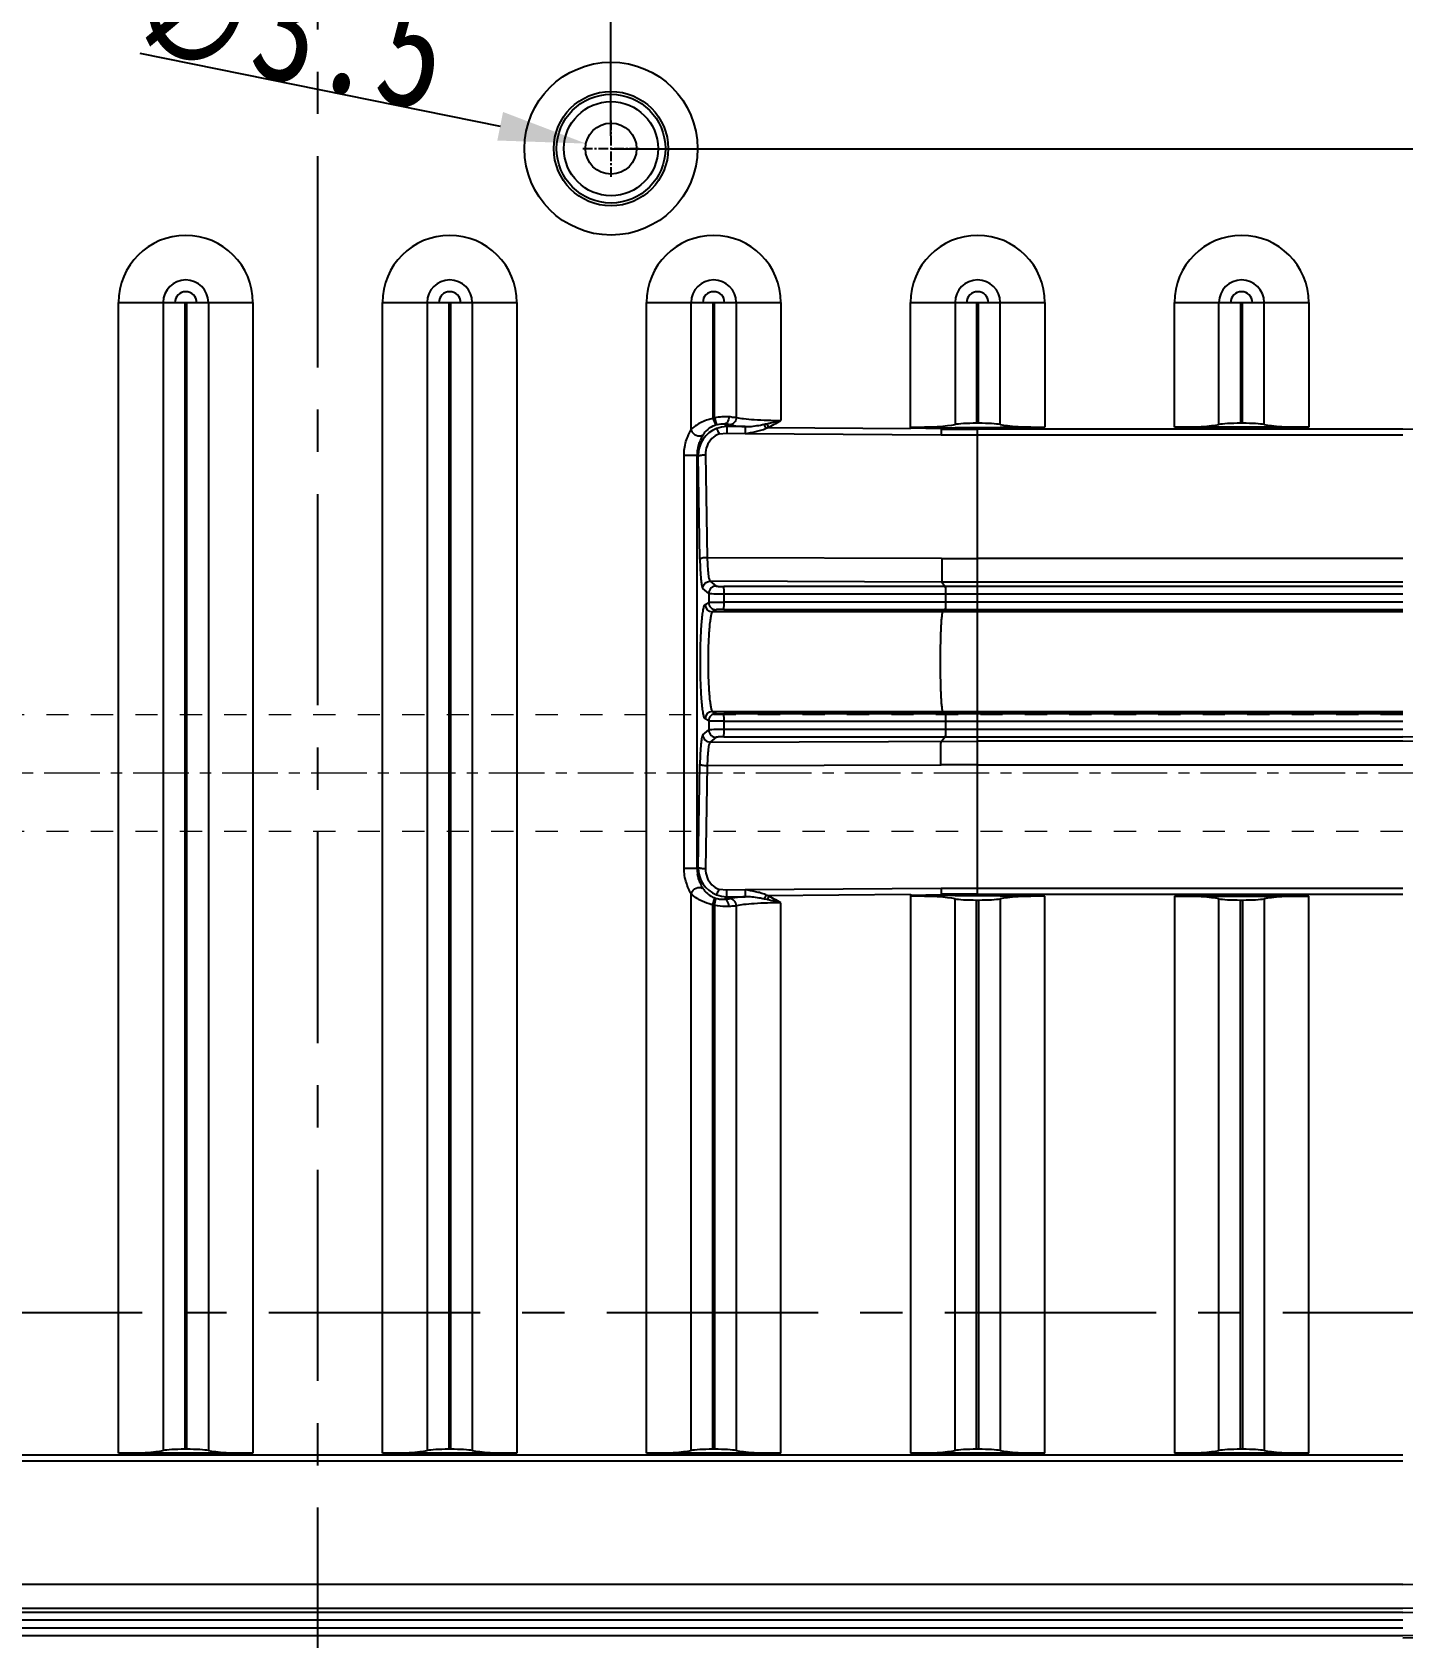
# Model space of a CAD drawing. Header units: millimetres. Extents: x 4797 to 6967, y -10922 to -3169.
# Drawn here: x 5686.3 to 5780.2, y -6475.9 to -6365.8 of the extents above; entities that cross this region are included whole.
import ezdxf

# ---------------------------------------------------------------- set-up
doc = ezdxf.new("R2010")
doc.units = ezdxf.units.MM
doc.header["$LTSCALE"] = 16.335
doc.header["$PDMODE"] = 3
doc.header["$PDSIZE"] = 0.3125
doc.linetypes.add('CENTER', pattern=[0.6, 0.375, -0.075, 0.075, -0.075])
doc.linetypes.add('HIDDEN', pattern=[0.2, 0.1, -0.1])
doc.layers.get('0').update_dxf_attribs({"linetype": 'CONTINUOUS'})
doc.layers.get('Defpoints').update_dxf_attribs({"linetype": 'CONTINUOUS'})
doc.layers.add('cool', color=153, linetype='HIDDEN', lineweight=9)
doc.layers.add('DEFAULT_2', color=8, linetype='HIDDEN')
doc.styles.get("Standard").update_dxf_attribs({"font": 'txt', "width": 0.8})
doc.dimstyles.new('ISO-25', dxfattribs={"dimtxt": 8, "dimasz": 6, "dimexe": 0, "dimexo": 0, "dimgap": 0, "dimtad": 1, "dimdsep": 46, "dimtxsty": 'Standard', "dimcen": 0, "dimclrd": 4, "dimclre": 4, "dimclrt": 6, "dimazin": 0, "dimtfac": 1, "dimtofl": 0, "dimtmove": 0, "dimatfit": 3, "dimfxl": 0, "dimarcsym": 0})

# ---------------------------------------------------------------- blocks, each defined once
blk = doc.blocks.new('*D74')
at = {"color": 4, "lineweight": -2}
blk.add_line((5693.68, -6367.23), (5718.38, -6372.24), dxfattribs=at)
at = {"color": 4}
blk.add_solid([(5718.57, -6371.26), (5718.18, -6373.22), (5724.26, -6373.43)], dxfattribs=at)
at = {"layer": 'Defpoints', "color": 0}
for p in [(5724.26, -6373.43), (5727.69, -6374.13)]:
    blk.add_point(p, dxfattribs=at)
at = {"color": 6, "insert": (5703.88, -6365.22), "char_height": 8, "attachment_point": 5, "rotation": 348.5403}
blk.add_mtext('∅3.5', dxfattribs=at)
blk = doc.blocks.new('147')
at = {"layer": 'cool', "ltscale": 0.932966}
for p, q in [((229.57, -3849.57), (-211.77, -3849.57)), ((229.57, -3857.57), (-211.77, -3857.57))]:
    blk.add_line(p, q, dxfattribs=at)
at = {"layer": 'cool', "color": 1, "linetype": 'CENTER', "ltscale": 0.621977}
blk.add_line((243.9, -3853.57), (-226.1, -3853.57), dxfattribs=at)
blk = doc.blocks.new('*D51')
at = {"color": 4, "lineweight": -2}
blk.add_line((5927.54, -6453.59), (5950.85, -6453.59), dxfattribs=at)
at = {"layer": 'Defpoints', "color": 0}
for p in [(5705.87, -6453.59), (5927.54, -6453.59), (5948.45, -6453.59)]:
    blk.add_point(p, dxfattribs=at)
at = {"color": 6, "insert": (5949.65, -6450.59), "char_height": 6, "attachment_point": 5}
blk.add_mtext('0', dxfattribs=at)
blk = doc.blocks.new('*D77')
at = {"color": 4, "lineweight": -2}
blk.add_line((5933.69, -6416.59), (5956.45, -6416.59), dxfattribs=at)
at = {"layer": 'Defpoints', "color": 0}
for p in [(5933.69, -6416.59), (5948.45, -6416.59), (5705.87, -6453.59)]:
    blk.add_point(p, dxfattribs=at)
at = {"color": 6, "insert": (5952.45, -6413.59), "char_height": 6, "attachment_point": 5}
blk.add_mtext('37', dxfattribs=at)
blk = doc.blocks.new('*D78')
at = {"color": 4, "lineweight": -2}
blk.add_line((5909.33, -6336.59), (5958.05, -6336.59), dxfattribs=at)
at = {"layer": 'Defpoints', "color": 0}
for p in [(5909.33, -6336.59), (5948.45, -6336.59), (5705.87, -6453.59)]:
    blk.add_point(p, dxfattribs=at)
at = {"color": 6, "insert": (5953.25, -6333.59), "char_height": 6, "attachment_point": 5}
blk.add_mtext('117', dxfattribs=at)
blk = doc.blocks.new('*D79')
at = {"color": 4, "lineweight": -2}
blk.add_line((5751.1, -6350.16), (5970.05, -6350.16), dxfattribs=at)
at = {"layer": 'Defpoints', "color": 0}
for p in [(5751.1, -6350.16), (5948.45, -6350.16), (5705.87, -6453.59)]:
    blk.add_point(p, dxfattribs=at)
at = {"color": 6, "insert": (5959.25, -6347.16), "char_height": 6, "attachment_point": 5}
blk.add_mtext('103.43', dxfattribs=at)
blk = doc.blocks.new('*D80')
at = {"color": 4, "lineweight": -2}
blk.add_line((5725.97, -6373.78), (5966.05, -6373.78), dxfattribs=at)
at = {"layer": 'Defpoints', "color": 0}
for p in [(5725.97, -6373.78), (5948.45, -6373.78), (5705.87, -6453.59)]:
    blk.add_point(p, dxfattribs=at)
at = {"color": 6, "insert": (5957.25, -6370.78), "char_height": 6, "attachment_point": 5}
blk.add_mtext('79.81', dxfattribs=at)
blk = doc.blocks.new('*D81')
at = {"color": 4, "lineweight": -2}
blk.add_line((5903.98, -6491.59), (5956.45, -6491.59), dxfattribs=at)
at = {"layer": 'Defpoints', "color": 0}
for p in [(5705.87, -6453.59), (5903.98, -6491.59), (5948.45, -6491.59)]:
    blk.add_point(p, dxfattribs=at)
at = {"color": 6, "insert": (5952.45, -6488.59), "char_height": 6, "attachment_point": 5}
blk.add_mtext('38', dxfattribs=at)
blk = doc.blocks.new('*D82')
at = {"color": 4, "lineweight": -2}
blk.add_line((5856.62, -6506.44), (5967.65, -6506.44), dxfattribs=at)
at = {"layer": 'Defpoints', "color": 0}
for p in [(5705.87, -6453.59), (5856.62, -6506.44), (5948.45, -6506.44)]:
    blk.add_point(p, dxfattribs=at)
at = {"color": 6, "insert": (5958.05, -6503.44), "char_height": 6, "attachment_point": 5}
blk.add_mtext('52.85', dxfattribs=at)
blk = doc.blocks.new('*D85')
at = {"color": 4, "lineweight": -2}
blk.add_line((5856.62, -6507.58), (5856.62, -6671.73), dxfattribs=at)
at = {"layer": 'Defpoints', "color": 0}
for p in [(5705.87, -6453.59), (5856.62, -6507.58), (5856.62, -6650.13)]:
    blk.add_point(p, dxfattribs=at)
at = {"color": 6, "insert": (5853.62, -6660.93), "char_height": 6, "attachment_point": 5, "rotation": 90}
blk.add_mtext('150.75', dxfattribs=at)
blk = doc.blocks.new('*D54')
at = {"color": 4, "lineweight": -2}
blk.add_line((5725.97, -6372.89), (5725.97, -6244.38), dxfattribs=at)
at = {"layer": 'Defpoints', "color": 0}
for p in [(5725.97, -6256.38), (5725.97, -6372.89), (5705.87, -6453.59)]:
    blk.add_point(p, dxfattribs=at)
at = {"color": 6, "insert": (5722.97, -6250.38), "char_height": 6, "attachment_point": 5, "rotation": 90}
blk.add_mtext('20.1', dxfattribs=at)
blk = doc.blocks.new('*D55')
at = {"color": 4, "lineweight": -2}
blk.add_line((5751.1, -6349.76), (5751.1, -6237.18), dxfattribs=at)
at = {"layer": 'Defpoints', "color": 0}
for p in [(5751.1, -6256.38), (5751.1, -6349.76), (5705.87, -6453.59)]:
    blk.add_point(p, dxfattribs=at)
at = {"color": 6, "insert": (5748.1, -6246.78), "char_height": 6, "attachment_point": 5, "rotation": 90}
blk.add_mtext('45.23', dxfattribs=at)
blk = doc.blocks.new('*D87')
at = {"color": 4, "lineweight": -2}
blk.add_line((5834.51, -6372.68), (5834.51, -6233.98), dxfattribs=at)
at = {"layer": 'Defpoints', "color": 0}
for p in [(5834.51, -6256.38), (5834.51, -6372.68), (5705.87, -6453.59)]:
    blk.add_point(p, dxfattribs=at)
at = {"color": 6, "insert": (5831.51, -6245.18), "char_height": 6, "attachment_point": 5, "rotation": 90}
blk.add_mtext('128.64', dxfattribs=at)
blk = doc.blocks.new('*D88')
at = {"color": 4, "lineweight": -2}
blk.add_line((5910.87, -6290.13), (5910.87, -6244.38), dxfattribs=at)
at = {"layer": 'Defpoints', "color": 0}
for p in [(5910.87, -6256.38), (5910.87, -6290.13), (5705.87, -6453.59)]:
    blk.add_point(p, dxfattribs=at)
at = {"color": 6, "insert": (5907.87, -6250.38), "char_height": 6, "attachment_point": 5, "rotation": 90}
blk.add_mtext('205', dxfattribs=at)
blk = doc.blocks.new('*D56')
at = {"color": 4, "lineweight": -2}
blk.add_line((5484.21, -6453.59), (5460.89, -6453.59), dxfattribs=at)
at = {"layer": 'Defpoints', "color": 0}
for p in [(5463.29, -6453.59), (5484.21, -6453.59), (5705.87, -6453.59)]:
    blk.add_point(p, dxfattribs=at)
at = {"color": 6, "insert": (5462.09, -6450.59), "char_height": 6, "attachment_point": 5}
blk.add_mtext('0', dxfattribs=at)
blk = doc.blocks.new('*D57')
at = {"color": 4, "lineweight": -2}
blk.add_line((5478.06, -6416.59), (5455.29, -6416.59), dxfattribs=at)
at = {"layer": 'Defpoints', "color": 0}
for p in [(5463.29, -6416.59), (5478.06, -6416.59), (5705.87, -6453.59)]:
    blk.add_point(p, dxfattribs=at)
at = {"color": 6, "insert": (5459.29, -6413.59), "char_height": 6, "attachment_point": 5}
blk.add_mtext('37', dxfattribs=at)
blk = doc.blocks.new('*D58')
at = {"color": 4, "lineweight": -2}
blk.add_line((5502.41, -6336.59), (5453.69, -6336.59), dxfattribs=at)
at = {"layer": 'Defpoints', "color": 0}
for p in [(5463.29, -6336.59), (5502.41, -6336.59), (5705.87, -6453.59)]:
    blk.add_point(p, dxfattribs=at)
at = {"color": 6, "insert": (5458.49, -6333.59), "char_height": 6, "attachment_point": 5}
blk.add_mtext('117', dxfattribs=at)
blk = doc.blocks.new('*D89')
at = {"color": 4, "lineweight": -2}
blk.add_line((5577.23, -6373.78), (5445.69, -6373.78), dxfattribs=at)
at = {"layer": 'Defpoints', "color": 0}
for p in [(5463.29, -6373.78), (5577.23, -6373.78), (5705.87, -6453.59)]:
    blk.add_point(p, dxfattribs=at)
at = {"color": 6, "insert": (5454.49, -6370.78), "char_height": 6, "attachment_point": 5}
blk.add_mtext('79.81', dxfattribs=at)
blk = doc.blocks.new('*D90')
at = {"color": 4, "lineweight": -2}
blk.add_line((5507.76, -6491.59), (5455.29, -6491.59), dxfattribs=at)
at = {"layer": 'Defpoints', "color": 0}
for p in [(5705.87, -6453.59), (5463.29, -6491.59), (5507.76, -6491.59)]:
    blk.add_point(p, dxfattribs=at)
at = {"color": 6, "insert": (5459.29, -6488.59), "char_height": 6, "attachment_point": 5}
blk.add_mtext('38', dxfattribs=at)
blk = doc.blocks.new('*D91')
at = {"color": 4, "lineweight": -2}
blk.add_line((5555.12, -6506.44), (5444.09, -6506.44), dxfattribs=at)
at = {"layer": 'Defpoints', "color": 0}
for p in [(5705.87, -6453.59), (5463.29, -6506.44), (5555.12, -6506.44)]:
    blk.add_point(p, dxfattribs=at)
at = {"color": 6, "insert": (5453.69, -6503.44), "char_height": 6, "attachment_point": 5}
blk.add_mtext('52.85', dxfattribs=at)
blk = doc.blocks.new('*D59')
at = {"color": 4, "lineweight": -2}
blk.add_line((5555.12, -6507.58), (5555.12, -6671.73), dxfattribs=at)
at = {"layer": 'Defpoints', "color": 0}
for p in [(5705.87, -6453.59), (5555.12, -6507.58), (5555.12, -6650.13)]:
    blk.add_point(p, dxfattribs=at)
at = {"color": 6, "insert": (5552.12, -6660.93), "char_height": 6, "attachment_point": 5, "rotation": 90}
blk.add_mtext('150.75', dxfattribs=at)
blk = doc.blocks.new('*D61')
at = {"color": 4, "lineweight": -2}
blk.add_line((5577.23, -6372.68), (5577.23, -6233.98), dxfattribs=at)
at = {"layer": 'Defpoints', "color": 0}
for p in [(5577.23, -6256.38), (5577.23, -6372.68), (5705.87, -6453.59)]:
    blk.add_point(p, dxfattribs=at)
at = {"color": 6, "insert": (5574.23, -6245.18), "char_height": 6, "attachment_point": 5, "rotation": 90}
blk.add_mtext('128.64', dxfattribs=at)
blk = doc.blocks.new('*D62')
at = {"color": 4, "lineweight": -2}
blk.add_line((5500.87, -6290.13), (5500.87, -6244.38), dxfattribs=at)
at = {"layer": 'Defpoints', "color": 0}
for p in [(5500.87, -6256.38), (5500.87, -6290.13), (5705.87, -6453.59)]:
    blk.add_point(p, dxfattribs=at)
at = {"color": 6, "insert": (5497.87, -6250.38), "char_height": 6, "attachment_point": 5, "rotation": 90}
blk.add_mtext('205', dxfattribs=at)
blk = doc.blocks.new('*D63')
at = {"color": 4, "lineweight": -2}
blk.add_line((5497.55, -6293.59), (5454.72, -6293.59), dxfattribs=at)
at = {"layer": 'Defpoints', "color": 0}
for p in [(5465.12, -6293.59), (5497.55, -6293.59), (5705.87, -6453.59)]:
    blk.add_point(p, dxfattribs=at)
at = {"color": 6, "insert": (5459.92, -6290.59), "char_height": 6, "attachment_point": 5}
blk.add_mtext('160', dxfattribs=at)
blk = doc.blocks.new('*D64')
at = {"color": 4, "lineweight": -2}
blk.add_line((5919.67, -6293.59), (5956.96, -6293.59), dxfattribs=at)
at = {"layer": 'Defpoints', "color": 0}
for p in [(5919.67, -6293.59), (5946.56, -6293.59), (5705.87, -6453.59)]:
    blk.add_point(p, dxfattribs=at)
at = {"color": 6, "insert": (5951.76, -6290.59), "char_height": 6, "attachment_point": 5}
blk.add_mtext('160', dxfattribs=at)
blk = doc.blocks.new('*D440')
at = {"color": 4, "lineweight": -2}
blk.add_line((5705.87, -6276.76), (5705.87, -6253.55), dxfattribs=at)
at = {"layer": 'Defpoints', "color": 0}
for p in [(5705.87, -6255.95), (5705.87, -6276.76), (5705.87, -6453.59)]:
    blk.add_point(p, dxfattribs=at)
at = {"color": 6, "insert": (5702.87, -6254.75), "char_height": 6, "attachment_point": 5, "rotation": 90}
blk.add_mtext('0', dxfattribs=at)
blk = doc.blocks.new('*D441')
at = {"color": 4, "lineweight": -2}
blk.add_line((5705.87, -6640.66), (5705.87, -6650.2), dxfattribs=at)
at = {"layer": 'Defpoints', "color": 0}
for p in [(5705.87, -6453.59), (5705.87, -6640.66), (5705.87, -6647.8)]:
    blk.add_point(p, dxfattribs=at)
at = {"color": 6, "insert": (5702.87, -6649), "char_height": 6, "attachment_point": 5, "rotation": 90}
blk.add_mtext('0', dxfattribs=at)

msp = doc.modelspace()

# ---------------------------------------------------------------- linework, layer by layer
at = {"color": 1, "linetype": 'CENTER', "ltscale": 2.363517}
for p, q in [((5705.871, -6643.588), (5705.871, -6263.588)), ((5470.871, -6453.588), (5940.871, -6453.588))]:
    msp.add_line(p, q, dxfattribs=at)
at = {"color": 1, "linetype": 'CENTER', "ltscale": 0.108846}
for p, q in [((5725.971, -6375.703), (5725.971, -6371.853)), ((5724.046, -6373.778), (5727.896, -6373.778))]:
    msp.add_line(p, q, dxfattribs=at)
at = {"color": 7, "linetype": 'Continuous'}
for p, q in [((5692.22, -6463.223), (5692.22, -6384.33)), ((5692.22, -6384.33), (5701.432, -6384.33)), ((5695.277, -6384.33), (5695.277, -6463.045)), ((5696.759, -6384.33), (5696.759, -6462.959)), ((5696.893, -6462.959), (5696.893, -6384.33)), ((5698.375, -6384.33), (5698.375, -6463.045)), ((5701.432, -6384.33), (5701.432, -6463.223)), ((5710.31, -6463.223), (5710.31, -6384.33)), ((5710.31, -6384.33), (5719.522, -6384.33)), ((5713.367, -6384.33), (5713.367, -6463.045)), ((5714.849, -6384.33), (5714.849, -6462.959)), ((5714.983, -6462.959), (5714.983, -6384.33)), ((5716.465, -6384.33), (5716.465, -6463.045)), ((5719.522, -6384.33), (5719.522, -6463.223)), ((5728.4, -6463.223), (5728.4, -6384.33)), ((5728.4, -6384.33), (5737.612, -6384.33)), ((5731.457, -6393.045), (5731.457, -6384.33)), ((5732.939, -6384.33), (5732.939, -6392.276)), ((5733.073, -6392.236), (5733.073, -6384.33)), ((5734.555, -6384.33), (5734.555, -6392.208)), ((5737.612, -6384.33), (5737.612, -6392.412)), ((5746.49, -6393), (5746.49, -6384.33)), ((5746.49, -6384.33), (5755.702, -6384.33)), ((5749.547, -6384.33), (5749.547, -6392.695)), ((5751.029, -6384.33), (5751.029, -6392.609)), ((5751.163, -6392.609), (5751.163, -6384.33)), ((5752.645, -6392.695), (5752.645, -6384.33)), ((5755.702, -6384.33), (5755.702, -6392.873)), ((5764.58, -6392.873), (5764.58, -6384.33)), ((5764.58, -6384.33), (5773.792, -6384.33)), ((5767.637, -6392.695), (5767.637, -6384.33)), ((5769.119, -6384.33), (5769.119, -6392.609)), ((5769.253, -6392.609), (5769.253, -6384.33)), ((5770.735, -6392.695), (5770.735, -6384.33)), ((5773.792, -6384.33), (5773.792, -6392.873)), ((5732.939, -6392.276), (5733.15, -6392.734)), ((5733.073, -6392.236), (5733.204, -6392.718)), ((5751.163, -6392.609), (5751.029, -6392.609)), ((5769.253, -6392.609), (5769.119, -6392.609)), ((5733.38, -6393.34), (5733.914, -6393.285)), ((5733.752, -6392.67), (5733.917, -6392.835)), ((5733.914, -6393.285), (5735.163, -6393.317)), ((5733.917, -6392.835), (5733.918, -6393.285)), ((5735.164, -6392.835), (5733.917, -6392.835)), ((5735.163, -6392.835), (5735.163, -6393.287)), ((5735.163, -6393.317), (5748.605, -6393.396)), ((5736.597, -6392.964), (5736.466, -6392.678)), ((5736.68, -6392.949), (5736.59, -6392.966)), ((5736.796, -6392.891), (5736.669, -6392.636)), ((5746.49, -6393), (5736.682, -6392.927)), ((5755.702, -6392.873), (5746.49, -6392.936)), ((5748.606, -6392.998), (5746.49, -6392.936)), ((5748.606, -6393.008), (5748.604, -6393.396)), ((5751.096, -6424.894), (5751.096, -6393.012)), ((5780.241, -6393.012), (5751.096, -6393.012)), ((5751.096, -6393.4), (5780.241, -6393.4)), ((5773.792, -6392.873), (5764.58, -6392.873)), ((5730.978, -6423.114), (5730.978, -6394.792)), ((5730.978, -6394.792), (5731.869, -6394.792)), ((5731.869, -6423.114), (5731.869, -6394.792)), ((5732.442, -6394.767), (5732.564, -6401.825)), ((5732.063, -6401.922), (5731.941, -6394.864)), ((5748.628, -6401.884), (5732.564, -6401.825)), ((5748.654, -6401.884), (5748.648, -6403.501)), ((5780.241, -6401.888), (5751.096, -6401.888)), ((5748.648, -6403.501), (5732.765, -6403.443)), ((5732.765, -6403.443), (5733.17, -6403.767)), ((5780.241, -6403.505), (5748.648, -6403.501)), ((5748.648, -6403.501), (5748.873, -6403.801)), ((5732.668, -6404.269), (5732.263, -6403.944)), ((5732.668, -6404.269), (5732.668, -6404.89)), ((5780.241, -6403.801), (5733.697, -6403.801)), ((5733.722, -6404.865), (5733.722, -6404.303)), ((5733.722, -6404.303), (5780.241, -6404.303)), ((5748.898, -6404.303), (5748.898, -6404.865)), ((5732.421, -6405.039), (5732.668, -6404.89)), ((5733.17, -6405.392), (5732.923, -6405.541)), ((5780.241, -6405.541), (5732.923, -6405.541)), ((5733.697, -6405.367), (5780.241, -6405.367)), ((5780.241, -6404.865), (5733.722, -6404.865)), ((5748.873, -6405.367), (5748.699, -6405.541)), ((5732.923, -6412.365), (5780.241, -6412.365)), ((5732.923, -6412.365), (5733.17, -6412.514)), ((5748.699, -6412.365), (5748.873, -6412.539)), ((5732.668, -6413.016), (5732.421, -6412.867)), ((5732.668, -6413.016), (5732.668, -6413.637)), ((5780.241, -6412.539), (5733.697, -6412.539)), ((5733.722, -6413.603), (5733.722, -6413.041)), ((5733.722, -6413.041), (5780.241, -6413.041)), ((5748.898, -6413.041), (5748.898, -6413.603)), ((5732.263, -6413.962), (5732.668, -6413.637)), ((5733.17, -6414.138), (5732.765, -6414.463)), ((5732.765, -6414.463), (5751.096, -6414.4)), ((5733.697, -6414.104), (5780.241, -6414.104)), ((5780.241, -6413.603), (5733.722, -6413.603)), ((5748.873, -6414.104), (5748.648, -6414.405)), ((5780.241, -6414.4), (5751.096, -6414.4)), ((5731.941, -6423.042), (5732.063, -6415.984)), ((5732.564, -6416.081), (5732.442, -6423.139)), ((5732.564, -6416.081), (5748.604, -6416.022)), ((5751.096, -6416.018), (5780.241, -6416.018)), ((5730.978, -6423.114), (5731.869, -6423.114)), ((5748.604, -6424.51), (5735.163, -6424.589)), ((5748.604, -6424.51), (5748.606, -6424.898)), ((5780.241, -6424.506), (5751.096, -6424.506)), ((5731.457, -6463.045), (5731.457, -6424.861)), ((5732.939, -6425.629), (5733.097, -6425.155)), ((5732.939, -6462.959), (5732.939, -6425.629)), ((5733.073, -6425.67), (5733.15, -6425.172)), ((5733.917, -6424.621), (5733.38, -6424.566)), ((5733.917, -6425.07), (5733.752, -6425.236)), ((5735.163, -6424.589), (5733.917, -6424.621)), ((5733.917, -6425.07), (5733.918, -6424.621)), ((5733.917, -6425.07), (5735.164, -6425.071)), ((5735.163, -6424.619), (5735.164, -6425.071)), ((5736.597, -6424.942), (5736.466, -6425.227)), ((5736.574, -6424.935), (5736.68, -6424.957)), ((5736.787, -6425.033), (5736.669, -6425.27)), ((5736.682, -6424.978), (5746.49, -6424.906)), ((5737.612, -6463.223), (5737.612, -6425.493)), ((5746.49, -6424.906), (5746.49, -6463.223)), ((5746.49, -6424.969), (5748.606, -6424.908)), ((5746.49, -6424.969), (5755.702, -6425.033)), ((5749.547, -6463.045), (5749.547, -6425.211)), ((5751.029, -6425.297), (5751.163, -6425.297)), ((5751.029, -6462.959), (5751.029, -6425.297)), ((5751.096, -6424.894), (5780.241, -6424.894)), ((5751.163, -6425.297), (5751.163, -6462.959)), ((5752.645, -6425.211), (5752.645, -6463.045)), ((5755.702, -6463.223), (5755.702, -6425.033)), ((5764.58, -6425.033), (5773.792, -6425.033)), ((5764.58, -6425.033), (5764.58, -6463.223)), ((5767.637, -6463.045), (5767.637, -6425.211)), ((5769.119, -6425.297), (5769.253, -6425.297)), ((5769.119, -6462.959), (5769.119, -6425.297)), ((5769.253, -6425.297), (5769.253, -6462.959)), ((5770.735, -6425.211), (5770.735, -6463.045)), ((5773.792, -6463.223), (5773.792, -6425.033)), ((5733.073, -6425.67), (5733.073, -6462.959)), ((5734.555, -6425.698), (5734.555, -6463.045)), ((5696.893, -6462.959), (5696.759, -6462.959)), ((5714.983, -6462.959), (5714.849, -6462.959)), ((5733.073, -6462.959), (5732.939, -6462.959)), ((5751.163, -6462.959), (5751.029, -6462.959)), ((5769.253, -6462.959), (5769.119, -6462.959)), ((5780.241, -6463.362), (5631.501, -6463.362)), ((5631.501, -6463.75), (5780.241, -6463.75)), ((5701.432, -6463.223), (5692.22, -6463.223)), ((5719.522, -6463.223), (5710.31, -6463.223)), ((5737.612, -6463.223), (5728.4, -6463.223)), ((5755.702, -6463.223), (5746.49, -6463.223)), ((5773.792, -6463.223), (5764.58, -6463.223)), ((5780.241, -6472.238), (5631.501, -6472.238)), ((5631.501, -6473.855), (5780.241, -6473.855)), ((5780.241, -6474.151), (5631.501, -6474.151)), ((5631.501, -6474.653), (5780.241, -6474.653)), ((5780.241, -6475.215), (5631.501, -6475.215)), ((5631.501, -6475.717), (5780.241, -6475.717))]:
    msp.add_line(p, q, dxfattribs=at)
for radius in [5.927, 3.92, 3.729, 3.227]:
    msp.add_circle((5725.971, -6373.778), radius, dxfattribs=at)
at = {"color": 2, "linetype": 'Continuous'}
msp.add_circle((5725.971, -6373.778), 1.75, dxfattribs=at)
at = {"color": 7, "linetype": 'Continuous'}
for centre, radius, start, end in [((5696.826, -6384.33), 4.606, 0, 180), ((5714.916, -6384.33), 4.606, 0, 180), ((5733.006, -6384.33), 4.606, 0, 180), ((5751.096, -6384.33), 4.606, 0, 180), ((5769.186, -6384.33), 4.606, 0, 180), ((5696.826, -6384.33), 1.549, 0, 180), ((5696.826, -6384.33), 0.745, 0, 180), ((5714.916, -6384.33), 1.549, 0, 180), ((5714.916, -6384.33), 0.745, 0, 180), ((5733.006, -6384.33), 1.549, 0, 180), ((5733.006, -6384.33), 0.745, 0, 180), ((5751.096, -6384.33), 1.549, 0, 180), ((5751.096, -6384.33), 0.745, 0, 180), ((5769.186, -6384.33), 1.549, 0, 180), ((5769.186, -6384.33), 0.745, 0, 180), ((5733.73, -6394.66), 2.511, 105.17056, 108.36148), ((5733.857, -6396.471), 4.307, 87.30285, 100.48679), ((5733.58, -6402.622), 10.464, 86.26536, 87.36925), ((5729.976, -6379.717), 14.816, 296.91288, 301.02635), ((5733.925, -6394.813), 1.98, 111.44977, 180.62489), ((5733.358, -6377.264), 15.724, 281.40078, 282.15657), ((5751.206, -5674.578), 718.823, 269.792665, 269.991279), ((5751.096, -5726.259), 666.754, 269.785985, 269.999993), ((5780.241, -6431.063), 38.051, 0, 90), ((5734.278, -6394.792), 2.41, 167.49814, 179.9994), ((5751.097, -5700.002), 701.886, 269.798463, 269.999939), ((5732.924, -6405.037), 0.504, 180.20884, 269.78932), ((5732.924, -6412.869), 0.504, 90.20986, 179.76958), ((5780.241, -6431.063), 16.959, 0, 90), ((5780.241, -6431.063), 16.662, 0, 90), ((5751.097, -7117.933), 701.915, 90.000065, 90.203515), ((5734.261, -6423.115), 2.392, 179.97282, 189.89562), ((5733.925, -6423.093), 1.979, 179.37424, 248.55634), ((5751.206, -7143.39), 718.885, 90.008728, 90.207328), ((5733.731, -6423.243), 2.514, 251.64056, 254.82739), ((5733.617, -6423.631), 1.611, 268.60159, 274.79854), ((5733.351, -6440.676), 15.759, 77.84561, 78.59986), ((5730.017, -6438.117), 14.733, 58.96361, 63.10032), ((5751.097, -7092.136), 667.243, 90.000084, 90.213935), ((5780.241, -6457.193), 37.663, 270, 0), ((5780.241, -6457.193), 29.175, 270, 0), ((5780.241, -6457.193), 25.696, 270, 0), ((5780.241, -6457.193), 25.522, 270, 0), ((5780.241, -6457.193), 18.698, 270, 0), ((5780.241, -6457.193), 18.524, 270, 0), ((5780.241, -6457.193), 16.959, 270, 0), ((5780.241, -6457.193), 16.662, 270, 0), ((5780.241, -6457.193), 15.045, 270, 0)]:
    msp.add_arc(centre, radius, start, end, dxfattribs=at)
for centre, major_axis, start_param, end_param in [((5751.029, -6392.75), (1.608, 0), 1.5707963, 2.7433978), ((5751.163, -6392.75), (1.608, 0), 0.3981949, 1.5707963), ((5769.119, -6392.75), (1.608, 0), 1.5707963, 2.7433978), ((5769.253, -6392.75), (1.608, 0), 0.3981949, 1.5707963), ((5746.49, -6392.583), (3.317, 0), -1.5707963, -0.3981949), ((5755.702, -6392.583), (3.317, 0), -2.7433978, -1.5707963), ((5764.58, -6392.583), (3.317, 0), -1.5707963, -0.3981949), ((5773.792, -6392.583), (3.317, 0), -2.7433978, -1.5707963), ((5746.49, -6425.323), (3.317, 0), 0.3981949, 1.5707963), ((5751.029, -6425.156), (1.608, 0), -2.7433978, -1.5707963), ((5751.163, -6425.156), (1.608, 0), -1.5707963, -0.3981949), ((5755.702, -6425.323), (3.317, 0), 1.5707963, 2.7433978), ((5764.58, -6425.323), (3.317, 0), 0.3981949, 1.5707963), ((5769.119, -6425.156), (1.608, 0), -2.7433978, -1.5707963), ((5769.253, -6425.156), (1.608, 0), -1.5707963, -0.3981949), ((5773.792, -6425.323), (3.317, 0), 1.5707963, 2.7433978), ((5692.22, -6462.933), (3.317, 0), -1.5707963, -0.3981949), ((5696.759, -6463.1), (1.608, 0), 1.5707963, 2.7433978), ((5696.893, -6463.1), (1.608, 0), 0.3981949, 1.5707963), ((5701.432, -6462.933), (3.317, 0), -2.7433978, -1.5707963), ((5710.31, -6462.933), (3.317, 0), -1.5707963, -0.3981949), ((5714.849, -6463.1), (1.608, 0), 1.5707963, 2.7433978), ((5714.983, -6463.1), (1.608, 0), 0.3981949, 1.5707963), ((5719.522, -6462.933), (3.317, 0), -2.7433978, -1.5707963), ((5728.4, -6462.933), (3.317, 0), -1.5707963, -0.3981949), ((5732.939, -6463.1), (1.608, 0), 1.5707963, 2.7433978), ((5733.073, -6463.1), (1.608, 0), 0.3981949, 1.5707963), ((5737.612, -6462.933), (3.317, 0), -2.7433978, -1.5707963), ((5746.49, -6462.933), (3.317, 0), -1.5707963, -0.3981949), ((5751.029, -6463.1), (1.608, 0), 1.5707963, 2.7433978), ((5751.163, -6463.1), (1.608, 0), 0.3981949, 1.5707963), ((5755.702, -6462.933), (3.317, 0), -2.7433978, -1.5707963), ((5764.58, -6462.933), (3.317, 0), -1.5707963, -0.3981949), ((5769.119, -6463.1), (1.608, 0), 1.5707963, 2.7433978), ((5769.253, -6463.1), (1.608, 0), 0.3981949, 1.5707963), ((5773.792, -6462.933), (3.317, 0), -2.7433978, -1.5707963)]:
    msp.add_ellipse(centre, major_axis=major_axis, ratio=0.0874887, start_param=start_param, end_param=end_param, dxfattribs=at)
for points, knots in [([(5732.939, -6392.276), (5732.831, -6392.301), (5732.437, -6392.409), (5732.058, -6392.582), (5731.811, -6392.749)], [0, 0, 0, 0, 0.2712333, 1, 1, 1, 1]), ([(5734.06, -6392.169), (5734.057, -6392.229), (5734.029, -6392.422), (5733.893, -6392.654), (5733.752, -6392.67)], [0, 0, 0, 0, 0.2991193, 1, 1, 1, 1]), ([(5734.555, -6392.208), (5734.552, -6392.333), (5734.457, -6392.584), (5734.211, -6392.704), (5734.092, -6392.708)], [0, 0, 0, 0, 0.5131488, 1, 1, 1, 1]), ([(5734.261, -6392.18), (5734.29, -6392.182), (5734.389, -6392.189), (5734.487, -6392.198), (5734.555, -6392.208)], [0, 0, 0, 0, 0.2987269, 1, 1, 1, 1]), ([(5734.555, -6392.208), (5734.72, -6392.247), (5735.127, -6392.305), (5736.145, -6392.392), (5737, -6392.412), (5737.612, -6392.412)], [0, 0, 0, 0, 0.1653619, 0.4007204, 1, 1, 1, 1]), ([(5736.669, -6392.636), (5736.747, -6392.619), (5737.063, -6392.549), (5737.376, -6392.472), (5737.612, -6392.412)], [0, 0, 0, 0, 0.2461496, 1, 1, 1, 1]), ([(5730.978, -6394.792), (5730.978, -6394.679), (5731.001, -6394.248), (5731.108, -6393.823), (5731.226, -6393.528)], [0, 0, 0, 0, 0.2615568, 1, 1, 1, 1]), ([(5731.226, -6393.528), (5731.244, -6393.482), (5731.313, -6393.318), (5731.394, -6393.158), (5731.457, -6393.045)], [0, 0, 0, 0, 0.2740482, 1, 1, 1, 1]), ([(5731.811, -6392.749), (5731.775, -6392.773), (5731.65, -6392.863), (5731.53, -6392.962), (5731.457, -6393.045)], [0, 0, 0, 0, 0.2840993, 1, 1, 1, 1]), ([(5731.457, -6393.045), (5731.469, -6393.095), (5731.555, -6393.294), (5731.76, -6393.433), (5731.919, -6393.464)], [0, 0, 0, 0, 0.2403551, 1, 1, 1, 1]), ([(5731.919, -6393.464), (5731.954, -6393.471), (5732.084, -6393.485), (5732.223, -6393.441), (5732.293, -6393.376)], [0, 0, 0, 0, 0.2730988, 1, 1, 1, 1]), ([(5732.293, -6393.376), (5732.275, -6393.407), (5732.194, -6393.548), (5732.121, -6393.693), (5732.073, -6393.81)], [0, 0, 0, 0, 0.2206164, 1, 1, 1, 1]), ([(5732.5, -6393.115), (5732.478, -6393.136), (5732.401, -6393.217), (5732.333, -6393.307), (5732.293, -6393.376)], [0, 0, 0, 0, 0.2770282, 1, 1, 1, 1]), ([(5733.128, -6392.741), (5733.066, -6392.76), (5732.836, -6392.846), (5732.628, -6392.988), (5732.5, -6393.115)], [0, 0, 0, 0, 0.2642345, 1, 1, 1, 1]), ([(5733.752, -6392.67), (5733.705, -6392.666), (5733.496, -6392.657), (5733.284, -6392.69), (5733.13, -6392.74)], [0, 0, 0, 0, 0.2241381, 1, 1, 1, 1]), ([(5733.201, -6392.97), (5733.214, -6392.98), (5733.235, -6393.025), (5733.3, -6393.143), (5733.346, -6393.257), (5733.38, -6393.34)], [0, 0, 0, 0, 0.1152006, 0.3449056, 1, 1, 1, 1]), ([(5734.092, -6392.708), (5734.071, -6392.704), (5733.958, -6392.685), (5733.844, -6392.676), (5733.752, -6392.67)], [0, 0, 0, 0, 0.1867594, 1, 1, 1, 1]), ([(5734.092, -6392.708), (5734.159, -6392.722), (5734.514, -6392.783), (5734.873, -6392.814), (5735.164, -6392.835)], [0, 0, 0, 0, 0.1888876, 1, 1, 1, 1]), ([(5735.163, -6393.303), (5735.286, -6393.303), (5735.527, -6393.246), (5735.886, -6393.175), (5736.245, -6393.094), (5736.475, -6393.008), (5736.59, -6392.966)], [0, 0, 0, 0, 0.2496564, 0.5003672, 0.7497553, 1, 1, 1, 1]), ([(5735.164, -6392.835), (5735.267, -6392.838), (5735.705, -6392.827), (5736.138, -6392.745), (5736.466, -6392.678)], [0, 0, 0, 0, 0.2349244, 1, 1, 1, 1]), ([(5732.073, -6393.81), (5732.058, -6393.845), (5731.999, -6393.995), (5731.952, -6394.15), (5731.926, -6394.27)], [0, 0, 0, 0, 0.2374147, 1, 1, 1, 1]), ([(5731.941, -6394.864), (5731.95, -6394.844), (5732.012, -6394.819), (5732.113, -6394.793), (5732.265, -6394.774), (5732.378, -6394.768), (5732.442, -6394.767)], [0, 0, 0, 0, 0.1258297, 0.3403287, 0.6314532, 1, 1, 1, 1]), ([(5732.564, -6401.825), (5732.499, -6401.826), (5732.385, -6401.832), (5732.233, -6401.852), (5732.132, -6401.877), (5732.071, -6401.902), (5732.063, -6401.922)], [0, 0, 0, 0, 0.3714499, 0.6646033, 0.8750933, 1, 1, 1, 1]), ([(5732.063, -6401.922), (5732.067, -6402.178), (5732.082, -6402.645), (5732.117, -6403.194), (5732.158, -6403.549), (5732.187, -6403.738), (5732.219, -6403.862), (5732.244, -6403.929), (5732.263, -6403.944)], [0, 0, 0, 0, 0.3755338, 0.6864333, 0.8073239, 0.9010135, 0.9652284, 1, 1, 1, 1]), ([(5732.564, -6401.825), (5732.568, -6402.029), (5732.583, -6402.403), (5732.619, -6402.843), (5732.66, -6403.126), (5732.69, -6403.278), (5732.721, -6403.378), (5732.748, -6403.432), (5732.765, -6403.443)], [0, 0, 0, 0, 0.3734502, 0.6832274, 0.803927, 0.8977836, 0.9629289, 1, 1, 1, 1]), ([(5732.263, -6403.944), (5732.264, -6403.816), (5732.372, -6403.551), (5732.638, -6403.443), (5732.765, -6403.443)], [0, 0, 0, 0, 0.5002643, 1, 1, 1, 1]), ([(5733.17, -6403.767), (5733.049, -6403.768), (5732.784, -6403.868), (5732.669, -6404.134), (5732.668, -6404.269)], [0, 0, 0, 0, 0.4742996, 1, 1, 1, 1]), ([(5732.668, -6404.269), (5732.701, -6404.282), (5732.819, -6404.28), (5733.041, -6404.298), (5733.358, -6404.3), (5733.595, -6404.303), (5733.722, -6404.303)], [0, 0, 0, 0, 0.1009268, 0.3249386, 0.6398795, 1, 1, 1, 1]), ([(5733.17, -6403.767), (5733.184, -6403.779), (5733.247, -6403.781), (5733.355, -6403.795), (5733.515, -6403.799), (5733.634, -6403.801), (5733.697, -6403.801)], [0, 0, 0, 0, 0.1026661, 0.3262389, 0.6410434, 1, 1, 1, 1]), ([(5733.722, -6404.303), (5733.722, -6404.238), (5733.719, -6404.12), (5733.718, -6403.964), (5733.705, -6403.864), (5733.705, -6403.812), (5733.697, -6403.801)], [0, 0, 0, 0, 0.3833242, 0.7131984, 0.9190704, 1, 1, 1, 1]), ([(5748.873, -6403.801), (5748.883, -6403.814), (5748.881, -6403.872), (5748.894, -6403.974), (5748.896, -6404.128), (5748.898, -6404.241), (5748.898, -6404.303)], [0, 0, 0, 0, 0.0969306, 0.3178511, 0.633974, 1, 1, 1, 1]), ([(5732.421, -6412.867), (5732.386, -6412.842), (5732.34, -6412.714), (5732.283, -6412.475), (5732.232, -6412.102), (5732.185, -6411.621), (5732.147, -6411.042), (5732.108, -6410.142), (5732.089, -6408.953), (5732.108, -6407.763), (5732.147, -6406.864), (5732.185, -6406.285), (5732.232, -6405.804), (5732.283, -6405.43), (5732.34, -6405.192), (5732.386, -6405.064), (5732.421, -6405.039)], [0, 0, 0, 0, 0.0162028, 0.0479223, 0.0957376, 0.157907, 0.232159, 0.3159466, 0.5000106, 0.6840728, 0.7678579, 0.8421067, 0.9042723, 0.952083, 0.9837975, 1, 1, 1, 1]), ([(5732.923, -6405.541), (5732.89, -6405.559), (5732.848, -6405.675), (5732.796, -6405.881), (5732.749, -6406.209), (5732.705, -6406.628), (5732.67, -6407.132), (5732.634, -6407.916), (5732.617, -6408.953), (5732.634, -6409.99), (5732.67, -6410.774), (5732.705, -6411.278), (5732.749, -6411.697), (5732.796, -6412.025), (5732.848, -6412.231), (5732.89, -6412.347), (5732.923, -6412.365)], [0, 0, 0, 0, 0.0162286, 0.0483695, 0.0962144, 0.1582796, 0.2324775, 0.3161772, 0.5000184, 0.6838527, 0.7675568, 0.84174, 0.9038009, 0.9516393, 0.9837585, 1, 1, 1, 1]), ([(5732.668, -6404.89), (5732.702, -6404.88), (5732.818, -6404.882), (5733.041, -6404.868), (5733.358, -6404.867), (5733.595, -6404.865), (5733.722, -6404.865)], [0, 0, 0, 0, 0.1006612, 0.3246989, 0.63975, 1, 1, 1, 1]), ([(5732.668, -6404.89), (5732.669, -6405.018), (5732.776, -6405.284), (5733.042, -6405.392), (5733.17, -6405.392)], [0, 0, 0, 0, 0.5004305, 1, 1, 1, 1]), ([(5733.697, -6405.367), (5733.633, -6405.367), (5733.515, -6405.368), (5733.356, -6405.371), (5733.246, -6405.383), (5733.185, -6405.383), (5733.17, -6405.392)], [0, 0, 0, 0, 0.3593928, 0.6739498, 0.8981376, 1, 1, 1, 1]), ([(5733.697, -6405.367), (5733.709, -6405.355), (5733.704, -6405.294), (5733.719, -6405.197), (5733.719, -6405.043), (5733.722, -6404.929), (5733.722, -6404.865)], [0, 0, 0, 0, 0.1010958, 0.3155583, 0.6139821, 1, 1, 1, 1]), ([(5748.699, -6405.541), (5748.675, -6405.564), (5748.66, -6405.679), (5748.625, -6405.883), (5748.601, -6406.21), (5748.576, -6406.628), (5748.556, -6407.133), (5748.535, -6407.916), (5748.53, -6408.531), (5748.53, -6408.953)], [0, 0, 0, 0, 0.0294444, 0.0927026, 0.1882019, 0.3127172, 0.461749, 0.6300555, 1, 1, 1, 1]), ([(5748.898, -6404.865), (5748.898, -6404.927), (5748.895, -6405.041), (5748.895, -6405.196), (5748.88, -6405.296), (5748.884, -6405.356), (5748.873, -6405.367)], [0, 0, 0, 0, 0.3696057, 0.6876578, 0.9075135, 1, 1, 1, 1]), ([(5748.53, -6408.953), (5748.53, -6409.375), (5748.535, -6409.989), (5748.556, -6410.773), (5748.576, -6411.277), (5748.601, -6411.696), (5748.625, -6412.023), (5748.66, -6412.227), (5748.675, -6412.341), (5748.699, -6412.365)], [0, 0, 0, 0, 0.3699445, 0.538251, 0.6872828, 0.8117981, 0.9072974, 0.9705556, 1, 1, 1, 1]), ([(5733.17, -6412.514), (5733.042, -6412.514), (5732.776, -6412.622), (5732.669, -6412.888), (5732.668, -6413.016)], [0, 0, 0, 0, 0.4995693, 1, 1, 1, 1]), ([(5733.722, -6413.041), (5733.595, -6413.041), (5733.358, -6413.039), (5733.041, -6413.037), (5732.818, -6413.024), (5732.702, -6413.026), (5732.668, -6413.016)], [0, 0, 0, 0, 0.3602501, 0.6753012, 0.8993388, 1, 1, 1, 1]), ([(5733.17, -6412.514), (5733.185, -6412.523), (5733.246, -6412.523), (5733.355, -6412.535), (5733.515, -6412.537), (5733.633, -6412.539), (5733.697, -6412.539)], [0, 0, 0, 0, 0.1014853, 0.3252092, 0.6398619, 1, 1, 1, 1]), ([(5733.722, -6413.041), (5733.722, -6412.976), (5733.719, -6412.862), (5733.719, -6412.709), (5733.704, -6412.612), (5733.709, -6412.551), (5733.697, -6412.539)], [0, 0, 0, 0, 0.3860184, 0.6844424, 0.8989048, 1, 1, 1, 1]), ([(5748.873, -6412.539), (5748.884, -6412.55), (5748.88, -6412.61), (5748.895, -6412.709), (5748.895, -6412.865), (5748.898, -6412.979), (5748.898, -6413.041)], [0, 0, 0, 0, 0.0924865, 0.3123422, 0.6303943, 1, 1, 1, 1]), ([(5732.263, -6413.962), (5732.244, -6413.977), (5732.219, -6414.044), (5732.187, -6414.168), (5732.158, -6414.357), (5732.117, -6414.712), (5732.082, -6415.261), (5732.067, -6415.728), (5732.063, -6415.984)], [0, 0, 0, 0, 0.0348746, 0.0991368, 0.1927627, 0.313551, 0.6244069, 1, 1, 1, 1]), ([(5732.263, -6413.962), (5732.264, -6414.09), (5732.372, -6414.355), (5732.638, -6414.463), (5732.765, -6414.463)], [0, 0, 0, 0, 0.5002599, 1, 1, 1, 1]), ([(5732.765, -6414.463), (5732.748, -6414.474), (5732.721, -6414.527), (5732.69, -6414.628), (5732.66, -6414.779), (5732.619, -6415.063), (5732.583, -6415.502), (5732.568, -6415.876), (5732.564, -6416.081)], [0, 0, 0, 0, 0.0370141, 0.1020876, 0.1958321, 0.3164413, 0.6261263, 1, 1, 1, 1]), ([(5733.722, -6413.603), (5733.595, -6413.603), (5733.358, -6413.606), (5733.041, -6413.608), (5732.819, -6413.626), (5732.701, -6413.624), (5732.668, -6413.637)], [0, 0, 0, 0, 0.3601254, 0.6750657, 0.8990742, 1, 1, 1, 1]), ([(5732.668, -6413.637), (5732.669, -6413.771), (5732.784, -6414.038), (5733.049, -6414.138), (5733.17, -6414.138)], [0, 0, 0, 0, 0.5257001, 1, 1, 1, 1]), ([(5733.697, -6414.104), (5733.635, -6414.104), (5733.518, -6414.107), (5733.359, -6414.111), (5733.25, -6414.126), (5733.185, -6414.126), (5733.17, -6414.138)], [0, 0, 0, 0, 0.3550268, 0.6649671, 0.8921894, 1, 1, 1, 1]), ([(5733.697, -6414.104), (5733.705, -6414.094), (5733.705, -6414.041), (5733.718, -6413.942), (5733.719, -6413.786), (5733.722, -6413.667), (5733.722, -6413.603)], [0, 0, 0, 0, 0.0809341, 0.2868074, 0.6166808, 1, 1, 1, 1]), ([(5748.573, -6416.022), (5748.573, -6415.818), (5748.572, -6415.523), (5748.577, -6415.15), (5748.578, -6414.915), (5748.568, -6414.721), (5748.575, -6414.568), (5748.607, -6414.468), (5748.649, -6414.423), (5748.648, -6414.405)], [0, 0, 0, 0, 0.3757494, 0.5415216, 0.6864105, 0.8067101, 0.8994663, 0.9661094, 1, 1, 1, 1]), ([(5748.898, -6413.603), (5748.898, -6413.664), (5748.896, -6413.778), (5748.894, -6413.931), (5748.881, -6414.033), (5748.883, -6414.091), (5748.873, -6414.104)], [0, 0, 0, 0, 0.366026, 0.6821489, 0.9030694, 1, 1, 1, 1]), ([(5732.063, -6415.984), (5732.071, -6416.004), (5732.133, -6416.028), (5732.233, -6416.054), (5732.385, -6416.074), (5732.499, -6416.08), (5732.564, -6416.081)], [0, 0, 0, 0, 0.1248948, 0.3353862, 0.6285402, 1, 1, 1, 1]), ([(5731.238, -6424.408), (5731.2, -6424.316), (5731.049, -6423.901), (5730.978, -6423.456), (5730.978, -6423.114)], [0, 0, 0, 0, 0.2264293, 1, 1, 1, 1]), ([(5731.941, -6423.042), (5731.95, -6423.062), (5732.012, -6423.087), (5732.113, -6423.113), (5732.265, -6423.132), (5732.378, -6423.138), (5732.442, -6423.139)], [0, 0, 0, 0, 0.1258299, 0.3403308, 0.6314467, 1, 1, 1, 1]), ([(5731.457, -6424.861), (5731.439, -6424.828), (5731.359, -6424.681), (5731.287, -6424.529), (5731.238, -6424.408)], [0, 0, 0, 0, 0.2214319, 1, 1, 1, 1]), ([(5731.457, -6424.861), (5731.47, -6424.805), (5731.561, -6424.606), (5731.765, -6424.472), (5731.919, -6424.442)], [0, 0, 0, 0, 0.2697216, 1, 1, 1, 1]), ([(5732.154, -6424.275), (5732.129, -6424.223), (5732.018, -6423.984), (5731.939, -6423.729), (5731.904, -6423.526)], [0, 0, 0, 0, 0.2186225, 1, 1, 1, 1]), ([(5732.293, -6424.529), (5732.282, -6424.511), (5732.233, -6424.427), (5732.187, -6424.342), (5732.154, -6424.275)], [0, 0, 0, 0, 0.2257425, 1, 1, 1, 1]), ([(5732.293, -6424.529), (5732.33, -6424.592), (5732.541, -6424.88), (5732.864, -6425.086), (5733.136, -6425.168)], [0, 0, 0, 0, 0.2050235, 1, 1, 1, 1]), ([(5732.058, -6425.306), (5731.994, -6425.271), (5731.778, -6425.145), (5731.578, -6424.99), (5731.457, -6424.861)], [0, 0, 0, 0, 0.2921653, 1, 1, 1, 1]), ([(5732.939, -6425.629), (5732.859, -6425.611), (5732.556, -6425.532), (5732.262, -6425.415), (5732.058, -6425.306)], [0, 0, 0, 0, 0.2617002, 1, 1, 1, 1]), ([(5733.136, -6425.169), (5733.173, -6425.18), (5733.318, -6425.219), (5733.467, -6425.239), (5733.577, -6425.241)], [0, 0, 0, 0, 0.2607414, 1, 1, 1, 1]), ([(5733.202, -6424.935), (5733.214, -6424.926), (5733.234, -6424.886), (5733.299, -6424.767), (5733.345, -6424.653), (5733.38, -6424.566)], [0, 0, 0, 0, 0.1114723, 0.3134011, 1, 1, 1, 1]), ([(5733.752, -6425.236), (5733.776, -6425.235), (5733.86, -6425.228), (5733.945, -6425.22), (5734.005, -6425.212)], [0, 0, 0, 0, 0.2836626, 1, 1, 1, 1]), ([(5734.06, -6425.737), (5734.057, -6425.672), (5734.03, -6425.478), (5733.889, -6425.252), (5733.752, -6425.236)], [0, 0, 0, 0, 0.3201071, 1, 1, 1, 1]), ([(5735.164, -6425.071), (5735.053, -6425.079), (5734.695, -6425.109), (5734.336, -6425.147), (5734.092, -6425.197)], [0, 0, 0, 0, 0.3078439, 1, 1, 1, 1]), ([(5734.555, -6425.698), (5734.552, -6425.573), (5734.457, -6425.322), (5734.211, -6425.202), (5734.092, -6425.197)], [0, 0, 0, 0, 0.513148, 1, 1, 1, 1]), ([(5737.612, -6425.493), (5737, -6425.493), (5736.145, -6425.513), (5735.127, -6425.601), (5734.72, -6425.659), (5734.555, -6425.698)], [0, 0, 0, 0, 0.5992668, 0.8346317, 1, 1, 1, 1]), ([(5736.574, -6424.935), (5736.46, -6424.893), (5736.233, -6424.809), (5735.878, -6424.729), (5735.523, -6424.659), (5735.284, -6424.602), (5735.163, -6424.602)], [0, 0, 0, 0, 0.2502436, 0.4996349, 0.7503632, 1, 1, 1, 1]), ([(5736.466, -6425.227), (5736.352, -6425.204), (5735.923, -6425.121), (5735.485, -6425.062), (5735.164, -6425.071)], [0, 0, 0, 0, 0.2658242, 1, 1, 1, 1]), ([(5737.612, -6425.493), (5737.376, -6425.434), (5737.063, -6425.357), (5736.747, -6425.286), (5736.669, -6425.27)], [0, 0, 0, 0, 0.7538502, 1, 1, 1, 1]), ([(5734.06, -6425.737), (5733.986, -6425.741), (5733.656, -6425.746), (5733.325, -6425.716), (5733.073, -6425.67)], [0, 0, 0, 0, 0.2253064, 1, 1, 1, 1]), ([(5734.555, -6425.698), (5734.525, -6425.702), (5734.36, -6425.721), (5734.195, -6425.73), (5734.06, -6425.737)], [0, 0, 0, 0, 0.1857328, 1, 1, 1, 1])]:
    msp.add_open_spline(points, degree=3, knots=knots, dxfattribs=at)
for points in [[(5732.886, -6393.663), (5732.744, -6393.803), (5732.629, -6393.977), (5732.554, -6394.162)], [(5733.38, -6393.34), (5733.197, -6393.412), (5733.026, -6393.524), (5732.886, -6393.663)], [(5733.917, -6392.835), (5733.674, -6392.836), (5733.428, -6392.882), (5733.202, -6392.971)], [(5732.554, -6394.162), (5732.477, -6394.352), (5732.439, -6394.562), (5732.442, -6394.767)], [(5732.442, -6423.139), (5732.443, -6423.345), (5732.478, -6423.555), (5732.555, -6423.746)], [(5731.919, -6424.442), (5732.045, -6424.417), (5732.199, -6424.442), (5732.293, -6424.529)], [(5732.555, -6423.746), (5732.629, -6423.932), (5732.745, -6424.106), (5732.889, -6424.246)], [(5732.889, -6424.246), (5733.028, -6424.383), (5733.199, -6424.493), (5733.38, -6424.566)], [(5733.202, -6424.935), (5733.428, -6425.024), (5733.674, -6425.07), (5733.917, -6425.07)], [(5734.005, -6425.212), (5734.034, -6425.208), (5734.063, -6425.203), (5734.092, -6425.197)]]:
    msp.add_open_spline(points, degree=3, dxfattribs=at)
at = {"layer": 'DEFAULT_2', "color": 8, "linetype": 'HIDDEN'}
for p, q in [((5731.869, -6394.792), (5731.941, -6394.864)), ((5731.869, -6423.114), (5731.941, -6423.042))]:
    msp.add_line(p, q, dxfattribs=at)

# ---------------------------------------------------------------- block references
msp.add_blockref('147', (5696.975, -2563.022))

# ---------------------------------------------------------------- dimensions: what is measured, and where the dimension line sits
for feature_location, offset, dtype, origin, picture, middle in [((5577.231, -6372.68), (0, 116.298), 1, (5705.871, -6453.588), '*D61', (5574.231, -6245.182)), ((5834.511, -6372.68), (0, 116.298), 1, (5705.871, -6453.588), '*D87', (5831.511, -6245.182)), ((5751.096304983, -6349.760461677), (0, 93.378712813), 1, (5705.871304983, -6453.588155281), '*D55', (5748.096304983, -6246.781748865)), ((5725.971, -6372.888), (0, 116.506), 1, (5705.871, -6453.588), '*D54', (5722.971, -6250.382)), ((5500.871, -6290.133), (0, 33.751), 1, (5705.871, -6453.588), '*D62', (5497.871, -6250.382)), ((5910.871, -6290.133), (0, 33.751), 1, (5705.871, -6453.588), '*D88', (5907.871, -6250.382)), ((5705.871304983, -6276.756759617), (0, 20.80503316), 1, (5705.871304983, -6453.588155281), '*D440', (5702.871304983, -6254.751726457)), ((5497.55, -6293.588), (-32.427, 0), 0, (5705.871, -6453.588), '*D63', (5459.923, -6290.588)), ((5919.671, -6293.588), (26.889, 0), 0, (5705.871, -6453.588), '*D64', (5951.761, -6290.588)), ((5502.409, -6336.588), (-39.117, 0), 0, (5705.871, -6453.588), '*D58', (5458.492, -6333.588)), ((5909.334, -6336.588), (39.117, 0), 0, (5705.871, -6453.588), '*D78', (5953.251, -6333.588)), ((5751.096, -6350.161), (197.354, 0), 0, (5705.871, -6453.588), '*D79', (5959.251, -6347.161)), ((5577.231, -6373.778), (-113.939, 0), 0, (5705.871, -6453.588), '*D89', (5454.492, -6370.778)), ((5725.971, -6373.778), (222.479, 0), 0, (5705.871, -6453.588), '*D80', (5957.251, -6370.778)), ((5478.056, -6416.588), (-14.764, 0), 0, (5705.871, -6453.588), '*D57', (5459.292, -6413.588)), ((5933.687, -6416.588), (14.764, 0), 0, (5705.871, -6453.588), '*D77', (5952.451, -6413.588)), ((5484.207285613, -6453.588155281), (-20.915271736, 0), 0, (5705.871304983, -6453.588155281), '*D56', (5462.092013877, -6450.588155281)), ((5927.535324354, -6453.588155281), (20.915271736, 0), 0, (5705.871304983, -6453.588155281), '*D51', (5949.65059609, -6450.588155281)), ((5555.121, -6506.438), (-91.829, 0), 0, (5705.871, -6453.588), '*D91', (5453.692, -6503.438)), ((5507.76, -6491.588), (-44.468, 0), 0, (5705.871, -6453.588), '*D90', (5459.292, -6488.588)), ((5555.121, -6507.578), (0, -142.548), 1, (5705.871, -6453.588), '*D59', (5552.121, -6660.926)), ((5705.871304983, -6640.656827788), (0, -7.142237593), 1, (5705.871304983, -6453.588155281), '*D441', (5702.871304983, -6648.999065381)), ((5903.983, -6491.588), (44.468, 0), 0, (5705.871, -6453.588), '*D81', (5952.451, -6488.588)), ((5856.621, -6506.438), (91.829, 0), 0, (5705.871, -6453.588), '*D82', (5958.051, -6503.438)), ((5856.621, -6507.578), (0, -142.548), 1, (5705.871, -6453.588), '*D85', (5853.621, -6660.926))]:
    dim = msp.add_ordinate_dim(feature_location=feature_location, offset=offset, dtype=dtype, origin=origin, dimstyle='ISO-25', override={"dimtxt": 6, "dimfxl": 1.25})
    dim.commit()
    dim.dimension.update_dxf_attribs({"geometry": picture, "text_midpoint": middle})
dim = msp.add_diameter_dim_2p(p1=(5727.686, -6374.126), p2=(5724.256, -6373.43), dimstyle='ISO-25', override={"dimfxl": 1.25})
dim.commit()
dim.dimension.update_dxf_attribs({"geometry": '*D74', "text_midpoint": (5703.882, -6365.219)})

doc.saveas('drawing.dxf')
